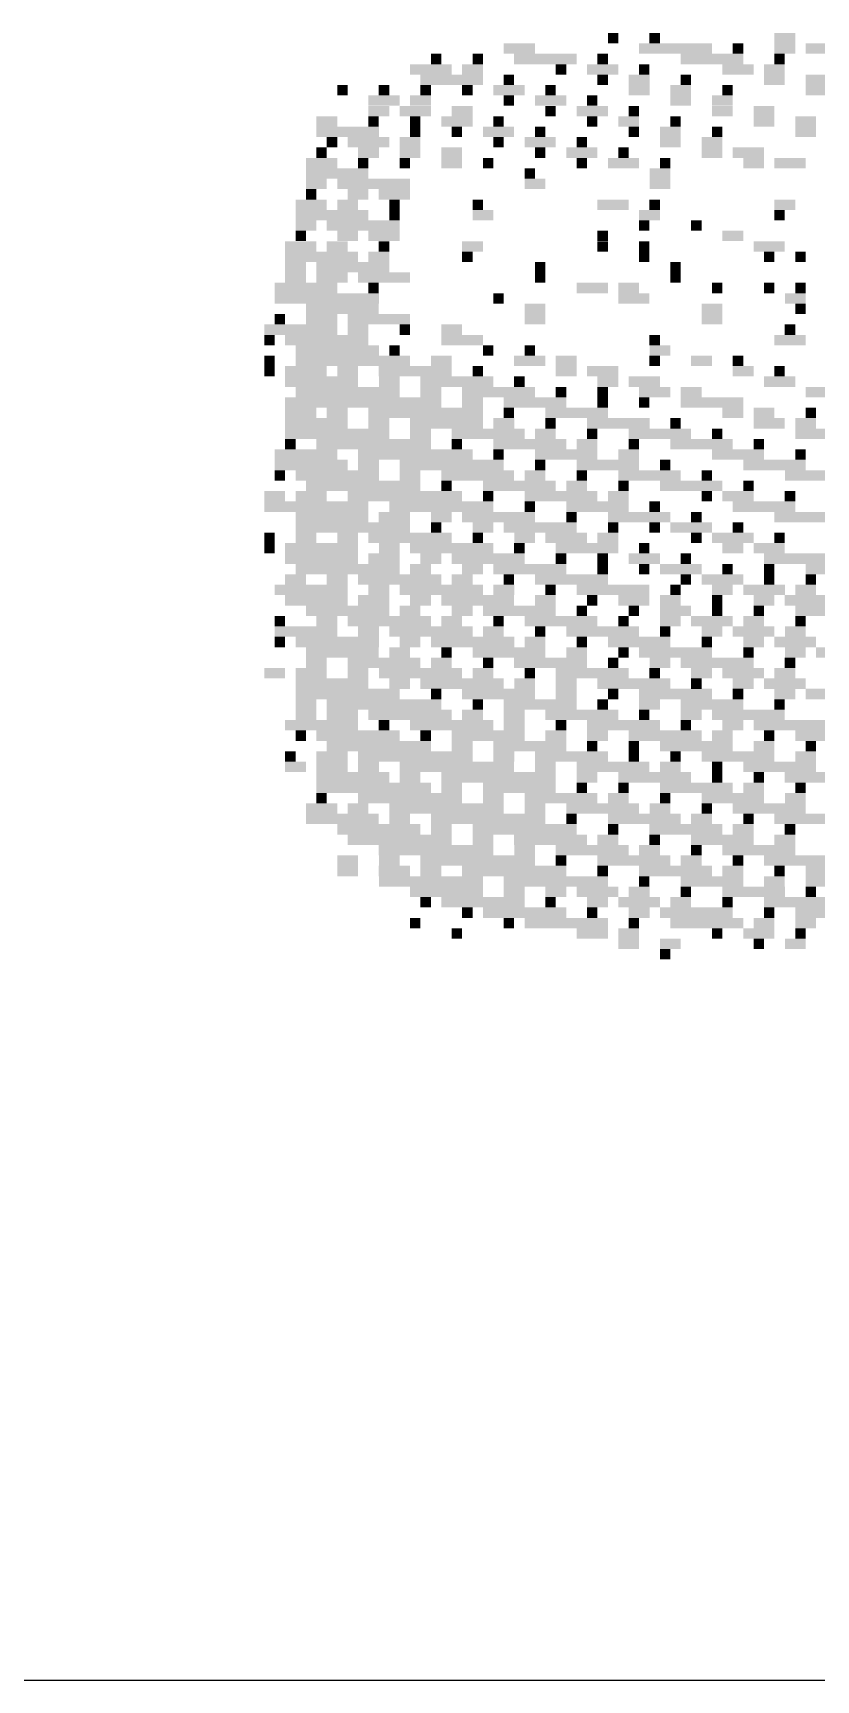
# Model space of a CAD drawing. Extents: x 0 to 386, y 0 to 144.
# Drawn here: x 29.21 to 33.99, y 0 to 10.05 of the extents above; entities that cross this region are included whole.
import ezdxf

# ---------------------------------------------------------------- set-up
doc = ezdxf.new("R2010")
doc.units = 0
doc.layers.add('20', color=30, linetype='CONTINUOUS')
doc.layers.add('21', color=253, linetype='CONTINUOUS')

# ---------------------------------------------------------------- blocks, each defined once
blk = doc.blocks.new('RECT')
blk.add_solid([(-0.5, -0.5), (0.5, -0.5), (-0.5, 0.5), (0.5, 0.5)])

msp = doc.modelspace()

# ---------------------------------------------------------------- linework, layer by layer
at = {"layer": '20'}
msp.add_line((0, 0), (385.6, 0), dxfattribs=at)

# ---------------------------------------------------------------- block references
at = {"layer": '21', "yscale": 0.0635}
for p, xscale in [((32.7505, 10.0148), 0.0635), ((33.0045, 10.0148), 0.0635), ((33.7983, 10.0148), 0.127), ((32.179, 9.9512), 0.1905), ((33.1315, 9.9512), 0.4445), ((33.5125, 9.9512), 0.0635), ((33.7983, 9.9512), 0.127), ((34.1475, 9.9512), 0.4445), ((31.6393, 9.8243), 0.254), ((31.671, 9.8878), 0.0635), ((31.8933, 9.8243), 0.127), ((31.925, 9.8878), 0.0635), ((32.3377, 9.8878), 0.381), ((32.433, 9.8243), 0.0635), ((32.687, 9.8243), 0.1905), ((32.687, 9.8878), 0.0635), ((32.941, 9.8243), 0.0635), ((33.3538, 9.8878), 0.381), ((33.5125, 9.8243), 0.1905), ((33.7347, 9.8243), 0.127), ((33.7665, 9.8878), 0.0635), ((31.7663, 9.7607), 0.381), ((32.1155, 9.7607), 0.0635), ((32.687, 9.7607), 0.0635), ((32.9093, 9.7607), 0.127), ((33.195, 9.7607), 0.0635), ((33.7347, 9.7607), 0.127), ((33.9888, 9.7607), 0.127), ((31.0995, 9.6973), 0.0635), ((31.3535, 9.6338), 0.1905), ((31.3535, 9.6973), 0.0635), ((31.5758, 9.6338), 0.127), ((31.6075, 9.6973), 0.0635), ((31.8615, 9.6973), 0.0635), ((32.1155, 9.6973), 0.1905), ((32.1155, 9.6338), 0.0635), ((32.3695, 9.6338), 0.1905), ((32.3695, 9.6973), 0.0635), ((32.6235, 9.6338), 0.0635), ((32.9093, 9.6973), 0.127), ((33.1633, 9.6973), 0.127), ((33.1633, 9.6338), 0.127), ((33.4173, 9.6338), 0.127), ((33.449, 9.6973), 0.0635), ((33.9888, 9.6973), 0.127), ((31.3218, 9.5702), 0.127), ((31.544, 9.5702), 0.1905), ((31.8298, 9.5702), 0.127), ((32.3695, 9.5702), 0.0635), ((32.6235, 9.5702), 0.1905), ((32.8775, 9.5702), 0.0635), ((33.4173, 9.5702), 0.127), ((33.6713, 9.5702), 0.127), ((31.0043, 9.5068), 0.127), ((31.1313, 9.4433), 0.381), ((31.29, 9.5068), 0.0635), ((31.544, 9.5068), 0.0635), ((31.544, 9.4433), 0.0635), ((31.798, 9.5068), 0.1905), ((31.798, 9.4433), 0.0635), ((32.052, 9.4433), 0.1905), ((32.052, 9.5068), 0.0635), ((32.306, 9.4433), 0.0635), ((32.6235, 9.5068), 0.0635), ((32.8458, 9.5068), 0.127), ((32.8775, 9.4433), 0.0635), ((33.0998, 9.4433), 0.127), ((33.1315, 9.5068), 0.0635), ((33.3855, 9.4433), 0.0635), ((33.6713, 9.5068), 0.127), ((33.9252, 9.5068), 0.127), ((33.9252, 9.4433), 0.127), ((30.9725, 9.3163), 0.0635), ((31.036, 9.3797), 0.0635), ((31.2583, 9.3797), 0.254), ((31.2583, 9.3163), 0.127), ((31.5123, 9.3797), 0.127), ((31.5123, 9.3163), 0.127), ((31.7663, 9.3163), 0.127), ((32.052, 9.3797), 0.0635), ((32.306, 9.3797), 0.1905), ((32.306, 9.3163), 0.0635), ((32.56, 9.3163), 0.1905), ((32.56, 9.3797), 0.0635), ((32.814, 9.3163), 0.0635), ((33.0998, 9.3797), 0.127), ((33.3538, 9.3797), 0.127), ((33.3538, 9.3163), 0.127), ((33.576, 9.3163), 0.1905), ((30.9725, 9.2528), 0.1905), ((31.2265, 9.2528), 0.0635), ((31.4805, 9.2528), 0.0635), ((31.7663, 9.2528), 0.127), ((31.9885, 9.2528), 0.0635), ((32.56, 9.2528), 0.0635), ((32.814, 9.2528), 0.1905), ((33.068, 9.2528), 0.0635), ((33.6078, 9.2528), 0.127), ((33.83, 9.2528), 0.1905), ((31.0678, 9.1893), 0.381), ((30.9408, 9.1258), 0.127), ((31.29, 9.1258), 0.4445), ((32.2425, 9.1893), 0.0635), ((32.2743, 9.1258), 0.127), ((33.0363, 9.1893), 0.127), ((33.0363, 9.1258), 0.127), ((30.909, 9.0623), 0.0635), ((31.1948, 9.0623), 0.127), ((31.417, 9.0623), 0.1905), ((30.909, 8.9988), 0.1905), ((31.036, 8.9352), 0.4445), ((31.1313, 8.9988), 0.127), ((31.417, 8.9988), 0.0635), ((31.417, 8.9352), 0.0635), ((31.925, 8.9988), 0.0635), ((31.9568, 8.9352), 0.127), ((32.7505, 8.9988), 0.1905), ((32.9728, 8.9352), 0.127), ((33.0045, 8.9988), 0.0635), ((33.7665, 8.9352), 0.0635), ((33.7983, 8.9988), 0.127), ((30.8773, 8.8718), 0.127), ((31.2265, 8.8718), 0.4445), ((32.941, 8.8718), 0.0635), ((33.2585, 8.8718), 0.0635), ((30.8455, 8.7447), 0.1905), ((30.8455, 8.8083), 0.0635), ((31.0678, 8.7447), 0.127), ((31.1313, 8.8083), 0.127), ((31.3535, 8.8083), 0.1905), ((31.3535, 8.7447), 0.0635), ((31.8933, 8.7447), 0.127), ((32.687, 8.8083), 0.0635), ((32.687, 8.7447), 0.0635), ((32.941, 8.7447), 0.0635), ((33.4808, 8.8083), 0.127), ((33.703, 8.7447), 0.1905), ((30.9725, 8.6813), 0.4445), ((30.8138, 8.6178), 0.127), ((31.163, 8.6178), 0.4445), ((31.3218, 8.6813), 0.127), ((31.8615, 8.6813), 0.0635), ((32.306, 8.6178), 0.0635), ((32.941, 8.6813), 0.0635), ((33.1315, 8.6178), 0.0635), ((33.703, 8.6813), 0.0635), ((33.8935, 8.6813), 0.0635), ((30.8138, 8.5542), 0.127), ((31.036, 8.5542), 0.1905), ((31.3535, 8.5542), 0.3175), ((32.306, 8.5542), 0.0635), ((33.1315, 8.5542), 0.0635), ((30.8773, 8.4908), 0.381), ((31.0043, 8.4273), 0.635), ((31.29, 8.4908), 0.0635), ((32.052, 8.4273), 0.0635), ((32.6235, 8.4908), 0.1905), ((32.8775, 8.4273), 0.1905), ((32.8458, 8.4908), 0.127), ((33.3855, 8.4908), 0.0635), ((33.703, 8.4908), 0.0635), ((33.8618, 8.4273), 0.127), ((33.8935, 8.4908), 0.0635), ((31.0995, 8.3637), 0.4445), ((32.2743, 8.3637), 0.127), ((33.3538, 8.3637), 0.127), ((33.8935, 8.3637), 0.0635), ((30.8455, 8.2368), 0.4445), ((30.7185, 8.3003), 0.0635), ((30.9725, 8.3003), 0.1905), ((31.3218, 8.3003), 0.381), ((31.1948, 8.2368), 0.127), ((31.4805, 8.2368), 0.0635), ((31.7663, 8.2368), 0.127), ((32.2743, 8.3003), 0.127), ((33.3538, 8.3003), 0.127), ((33.83, 8.2368), 0.0635), ((30.655, 8.1733), 0.0635), ((31.0043, 8.1733), 0.508), ((31.0678, 8.1098), 0.508), ((31.417, 8.1098), 0.0635), ((31.8298, 8.1733), 0.254), ((31.9885, 8.1098), 0.0635), ((32.2425, 8.1098), 0.0635), ((33.0045, 8.1733), 0.0635), ((33.0363, 8.1098), 0.127), ((33.83, 8.1733), 0.1905), ((30.655, 8.0463), 0.0635), ((31.163, 8.0463), 0.6985), ((31.7028, 8.0463), 0.127), ((32.2425, 8.0463), 0.1905), ((32.4648, 8.0463), 0.127), ((33.0045, 8.0463), 0.0635), ((33.2903, 8.0463), 0.127), ((33.5125, 8.0463), 0.0635), ((30.655, 7.9828), 0.0635), ((30.8773, 7.9828), 0.254), ((30.9725, 7.9193), 0.4445), ((31.1313, 7.9828), 0.127), ((31.544, 7.9828), 0.4445), ((31.3853, 7.9193), 0.127), ((31.798, 7.9193), 0.4445), ((31.925, 7.9828), 0.0635), ((32.179, 7.9193), 0.0635), ((32.4648, 7.9828), 0.127), ((32.687, 7.9828), 0.1905), ((32.7188, 7.9193), 0.127), ((32.941, 7.9193), 0.1905), ((33.5442, 7.9828), 0.127), ((33.7665, 7.9193), 0.1905), ((33.7665, 7.9828), 0.0635), ((31.1313, 7.8558), 0.635), ((31.6393, 7.8558), 0.127), ((32.052, 7.8558), 0.4445), ((32.433, 7.8558), 0.0635), ((32.687, 7.8558), 0.0635), ((33.0045, 7.8558), 0.1905), ((33.2268, 7.8558), 0.127), ((34.0205, 7.8558), 0.1905), ((31.2265, 7.7923), 0.9525), ((30.8455, 7.7288), 0.1905), ((31.0678, 7.7288), 0.127), ((31.6075, 7.7288), 0.6985), ((31.8933, 7.7923), 0.127), ((32.1155, 7.7288), 0.0635), ((32.2743, 7.7923), 0.381), ((32.5282, 7.7288), 0.381), ((32.687, 7.7923), 0.0635), ((32.941, 7.7923), 0.0635), ((33.3538, 7.7923), 0.381), ((33.4808, 7.7288), 0.127), ((33.6713, 7.7288), 0.127), ((33.957, 7.7288), 0.0635), ((30.9408, 7.6653), 0.381), ((31.3218, 7.6653), 0.127), ((31.7345, 7.6653), 0.4445), ((32.0838, 7.6653), 0.127), ((32.3695, 7.6653), 0.0635), ((32.7823, 7.6653), 0.381), ((33.1315, 7.6653), 0.0635), ((33.703, 7.6653), 0.1905), ((33.9252, 7.6653), 0.127), ((31.0678, 7.6018), 0.635), ((30.782, 7.5383), 0.0635), ((31.29, 7.5383), 0.6985), ((31.5758, 7.6018), 0.127), ((31.9885, 7.6018), 0.4445), ((31.798, 7.5383), 0.0635), ((32.2425, 7.5383), 0.4445), ((32.3377, 7.6018), 0.127), ((32.5918, 7.5383), 0.127), ((32.6235, 7.6018), 0.0635), ((32.8775, 7.5383), 0.0635), ((33.0363, 7.6018), 0.381), ((33.2903, 7.5383), 0.381), ((33.3855, 7.6018), 0.0635), ((33.6395, 7.5383), 0.0635), ((33.957, 7.6018), 0.1905), ((30.909, 7.4113), 0.4445), ((30.8773, 7.4748), 0.381), ((31.544, 7.4748), 0.6985), ((31.2583, 7.4113), 0.127), ((31.7663, 7.4113), 0.635), ((32.052, 7.4748), 0.0635), ((32.306, 7.4113), 0.0635), ((32.4648, 7.4748), 0.381), ((32.7188, 7.4113), 0.381), ((32.8458, 7.4748), 0.127), ((33.068, 7.4113), 0.0635), ((33.5125, 7.4748), 0.3175), ((33.7347, 7.4113), 0.381), ((33.8935, 7.4748), 0.0635), ((30.7185, 7.3478), 0.0635), ((31.0678, 7.3478), 0.508), ((31.5123, 7.3478), 0.127), ((31.925, 7.3478), 0.4445), ((32.2743, 7.3478), 0.127), ((32.56, 7.3478), 0.0635), ((32.9728, 7.3478), 0.381), ((33.322, 7.3478), 0.0635), ((33.9888, 7.3478), 0.381), ((30.6867, 7.2208), 0.127), ((30.909, 7.2208), 0.1905), ((31.2265, 7.2843), 0.6985), ((31.4805, 7.2208), 0.6985), ((31.7345, 7.2843), 0.0635), ((31.9885, 7.2208), 0.0635), ((32.179, 7.2843), 0.4445), ((32.433, 7.2208), 0.4445), ((32.5282, 7.2843), 0.127), ((32.7823, 7.2208), 0.127), ((32.814, 7.2843), 0.0635), ((33.2268, 7.2843), 0.381), ((33.322, 7.2208), 0.0635), ((33.5125, 7.2208), 0.1905), ((33.576, 7.2843), 0.0635), ((33.83, 7.2208), 0.0635), ((30.9408, 7.1573), 0.635), ((31.7028, 7.1573), 0.635), ((32.2425, 7.1573), 0.0635), ((32.6553, 7.1573), 0.381), ((33.0045, 7.1573), 0.0635), ((33.6713, 7.1573), 0.381), ((31.163, 7.0303), 0.6985), ((31.036, 7.0938), 0.4445), ((31.417, 7.0938), 0.1905), ((31.7028, 7.0938), 0.127), ((31.671, 7.0303), 0.0635), ((32.052, 7.0938), 0.4445), ((31.9568, 7.0303), 0.127), ((32.306, 7.0303), 0.4445), ((32.4965, 7.0938), 0.0635), ((32.9093, 7.0938), 0.381), ((32.7505, 7.0303), 0.0635), ((33.0045, 7.0303), 0.0635), ((33.2268, 7.0303), 0.254), ((33.2585, 7.0938), 0.0635), ((33.5125, 7.0303), 0.0635), ((33.9252, 7.0938), 0.381), ((30.655, 6.9668), 0.0635), ((30.655, 6.9033), 0.0635), ((30.9725, 6.9033), 0.4445), ((30.8773, 6.9668), 0.127), ((31.1313, 6.9668), 0.127), ((31.5123, 6.9668), 0.508), ((31.3853, 6.9033), 0.127), ((31.7663, 6.9033), 0.508), ((31.925, 6.9668), 0.0635), ((32.179, 6.9033), 0.0635), ((32.2108, 6.9668), 0.127), ((32.4648, 6.9668), 0.254), ((32.5918, 6.9033), 0.381), ((32.7188, 6.9668), 0.127), ((32.941, 6.9033), 0.0635), ((33.2585, 6.9668), 0.0635), ((33.4808, 6.9668), 0.254), ((33.4808, 6.9033), 0.127), ((33.703, 6.9033), 0.1905), ((33.7665, 6.9668), 0.0635), ((30.9725, 6.8398), 0.4445), ((31.3535, 6.8398), 0.1905), ((31.6393, 6.8398), 0.127), ((31.9885, 6.8398), 0.4445), ((32.433, 6.8398), 0.0635), ((32.687, 6.8398), 0.0635), ((32.941, 6.8398), 0.1905), ((33.195, 6.8398), 0.0635), ((33.8618, 6.8398), 0.381), ((30.8138, 6.7128), 0.127), ((31.1313, 6.7763), 0.635), ((31.0678, 6.7128), 0.127), ((31.4488, 6.7128), 0.508), ((31.5758, 6.7763), 0.127), ((31.8298, 6.7128), 0.127), ((31.8933, 6.7763), 0.127), ((32.2425, 6.7763), 0.4445), ((32.1155, 6.7128), 0.0635), ((32.4965, 6.7128), 0.4445), ((32.687, 6.7763), 0.0635), ((32.941, 6.7763), 0.0635), ((33.1633, 6.7763), 0.254), ((33.195, 6.7128), 0.0635), ((33.4173, 6.7128), 0.254), ((33.449, 6.7763), 0.0635), ((33.703, 6.7763), 0.0635), ((33.703, 6.7128), 0.0635), ((34.1157, 6.7763), 0.381), ((33.957, 6.7128), 0.0635), ((30.909, 6.6493), 0.4445), ((31.3218, 6.6493), 0.127), ((31.7028, 6.6493), 0.508), ((32.0838, 6.6493), 0.127), ((32.3695, 6.6493), 0.0635), ((32.7505, 6.6493), 0.4445), ((33.1315, 6.6493), 0.0635), ((33.4173, 6.6493), 0.127), ((33.6713, 6.6493), 0.254), ((33.9252, 6.6493), 0.127), ((30.9408, 6.5857), 0.381), ((31.1313, 6.5223), 0.508), ((31.29, 6.5857), 0.1905), ((31.5123, 6.5223), 0.127), ((31.5758, 6.5857), 0.127), ((31.925, 6.5857), 0.4445), ((31.8298, 6.5223), 0.127), ((32.179, 6.5223), 0.4445), ((32.3377, 6.5857), 0.127), ((32.56, 6.5223), 0.0635), ((32.6235, 6.5857), 0.0635), ((32.8775, 6.5857), 0.1905), ((32.8775, 6.5223), 0.0635), ((33.0998, 6.5857), 0.127), ((33.1315, 6.5223), 0.1905), ((33.3855, 6.5857), 0.0635), ((33.3855, 6.5223), 0.0635), ((33.6395, 6.5223), 0.0635), ((33.6713, 6.5857), 0.127), ((33.9252, 6.5857), 0.254), ((34.0523, 6.5223), 0.381), ((30.7185, 6.4588), 0.0635), ((31.0043, 6.4588), 0.127), ((31.3853, 6.4588), 0.508), ((31.7663, 6.4588), 0.127), ((32.052, 6.4588), 0.0635), ((32.433, 6.4588), 0.4445), ((32.814, 6.4588), 0.0635), ((33.0998, 6.4588), 0.127), ((33.3538, 6.4588), 0.254), ((33.6078, 6.4588), 0.127), ((33.8935, 6.4588), 0.0635), ((30.7185, 6.3318), 0.0635), ((30.8773, 6.3952), 0.381), ((31.0678, 6.3318), 0.508), ((31.2583, 6.3952), 0.127), ((31.6393, 6.3952), 0.508), ((31.5123, 6.3318), 0.127), ((31.8933, 6.3318), 0.508), ((32.0203, 6.3952), 0.127), ((32.2743, 6.3318), 0.127), ((32.306, 6.3952), 0.0635), ((32.687, 6.3952), 0.4445), ((32.56, 6.3318), 0.0635), ((32.9093, 6.3318), 0.381), ((33.068, 6.3952), 0.0635), ((33.3538, 6.3952), 0.127), ((33.322, 6.3318), 0.0635), ((33.6078, 6.3952), 0.254), ((33.6078, 6.3318), 0.127), ((33.8618, 6.3318), 0.254), ((33.8618, 6.3952), 0.127), ((31.0995, 6.2683), 0.4445), ((30.9408, 6.2048), 0.127), ((31.3535, 6.2048), 0.4445), ((31.4488, 6.2683), 0.127), ((31.7028, 6.2048), 0.127), ((31.7345, 6.2683), 0.0635), ((32.1155, 6.2683), 0.4445), ((31.9885, 6.2048), 0.0635), ((32.3695, 6.2048), 0.4445), ((32.5282, 6.2683), 0.127), ((32.7505, 6.2048), 0.0635), ((32.814, 6.2683), 0.0635), ((33.1315, 6.2683), 0.4445), ((33.0363, 6.2048), 0.127), ((33.3855, 6.2048), 0.4445), ((33.576, 6.2683), 0.0635), ((33.83, 6.2048), 0.0635), ((33.8618, 6.2683), 0.127), ((34.1157, 6.2683), 0.254), ((30.6867, 6.1413), 0.127), ((30.909, 6.1413), 0.1905), ((31.1948, 6.1413), 0.127), ((31.5758, 6.1413), 0.508), ((31.9568, 6.1413), 0.127), ((32.2425, 6.1413), 0.0635), ((32.6235, 6.1413), 0.4445), ((33.0045, 6.1413), 0.0635), ((33.2903, 6.1413), 0.127), ((33.5442, 6.1413), 0.254), ((33.7983, 6.1413), 0.127), ((31.036, 6.0777), 0.4445), ((31.1313, 6.0143), 0.635), ((31.4488, 6.0777), 0.127), ((31.8298, 6.0777), 0.508), ((31.671, 6.0143), 0.0635), ((32.052, 6.0143), 0.4445), ((32.2108, 6.0777), 0.127), ((32.4648, 6.0777), 0.127), ((32.4648, 6.0143), 0.127), ((32.8775, 6.0777), 0.4445), ((32.7505, 6.0143), 0.0635), ((33.1315, 6.0143), 0.4445), ((33.2585, 6.0777), 0.0635), ((33.5442, 6.0777), 0.127), ((33.5125, 6.0143), 0.0635), ((33.7983, 6.0777), 0.254), ((33.7983, 6.0143), 0.127), ((34.0523, 6.0143), 0.254), ((30.8773, 5.9508), 0.127), ((31.3535, 5.9508), 0.6985), ((31.925, 5.9508), 0.0635), ((32.306, 5.9508), 0.4445), ((32.687, 5.9508), 0.0635), ((32.9728, 5.9508), 0.127), ((33.3538, 5.9508), 0.381), ((33.7665, 5.9508), 0.0635), ((30.9725, 5.8238), 0.4445), ((30.8773, 5.8872), 0.127), ((31.0995, 5.8872), 0.1905), ((31.5123, 5.8872), 0.508), ((31.3535, 5.8238), 0.0635), ((31.7663, 5.8238), 0.508), ((31.8933, 5.8872), 0.127), ((32.1472, 5.8872), 0.127), ((32.1472, 5.8238), 0.127), ((32.56, 5.8872), 0.4445), ((32.433, 5.8238), 0.0635), ((32.814, 5.8238), 0.4445), ((32.941, 5.8872), 0.0635), ((33.195, 5.8238), 0.0635), ((33.2268, 5.8872), 0.127), ((33.576, 5.8872), 0.4445), ((33.4808, 5.8238), 0.127), ((33.83, 5.8238), 0.4445), ((30.8455, 5.7603), 0.0635), ((31.1948, 5.7603), 0.508), ((31.3218, 5.6968), 0.635), ((31.6075, 5.7603), 0.0635), ((31.9885, 5.7603), 0.4445), ((31.8298, 5.6968), 0.127), ((32.2425, 5.6968), 0.4445), ((32.4013, 5.7603), 0.127), ((32.6235, 5.6968), 0.0635), ((32.6553, 5.7603), 0.127), ((33.068, 5.7603), 0.4445), ((32.8775, 5.6968), 0.0635), ((33.2585, 5.6968), 0.4445), ((33.4173, 5.7603), 0.127), ((33.6713, 5.6968), 0.127), ((33.703, 5.7603), 0.0635), ((34.084, 5.7603), 0.4445), ((33.957, 5.6968), 0.0635), ((30.782, 5.6333), 0.0635), ((31.036, 5.6333), 0.1905), ((31.544, 5.6333), 0.6985), ((32.0838, 5.6333), 0.127), ((32.4965, 5.6333), 0.4445), ((32.8775, 5.6333), 0.0635), ((33.1315, 5.6333), 0.0635), ((33.5125, 5.6333), 0.4445), ((33.9252, 5.6333), 0.127), ((30.8138, 5.5697), 0.127), ((31.036, 5.5697), 0.1905), ((31.163, 5.5063), 0.4445), ((31.2583, 5.5697), 0.127), ((31.798, 5.5697), 0.6985), ((31.5123, 5.5063), 0.127), ((32.052, 5.5063), 0.6985), ((32.3377, 5.5697), 0.127), ((32.7505, 5.5697), 0.4445), ((32.5918, 5.5063), 0.127), ((33.0045, 5.5063), 0.4445), ((33.0998, 5.5697), 0.127), ((33.3855, 5.5697), 0.0635), ((33.3855, 5.5063), 0.0635), ((33.7665, 5.5697), 0.4445), ((33.6395, 5.5063), 0.0635), ((34.0205, 5.5063), 0.4445), ((31.29, 5.4428), 0.6985), ((31.7663, 5.4428), 0.127), ((32.179, 5.4428), 0.4445), ((32.56, 5.4428), 0.0635), ((32.814, 5.4428), 0.0635), ((33.2585, 5.4428), 0.4445), ((33.6078, 5.4428), 0.127), ((33.8935, 5.4428), 0.0635), ((30.9725, 5.3158), 0.1905), ((30.9725, 5.3792), 0.0635), ((31.1948, 5.3158), 0.127), ((31.5123, 5.3792), 0.635), ((31.7345, 5.3158), 0.6985), ((32.0203, 5.3792), 0.127), ((32.433, 5.3792), 0.4445), ((32.2743, 5.3158), 0.127), ((32.687, 5.3158), 0.4445), ((32.7823, 5.3792), 0.127), ((33.0363, 5.3158), 0.127), ((33.068, 5.3792), 0.0635), ((33.4808, 5.3792), 0.381), ((33.322, 5.3158), 0.0635), ((33.703, 5.3158), 0.4445), ((33.8618, 5.3792), 0.127), ((31.0995, 5.2523), 0.4445), ((31.4488, 5.2523), 0.127), ((31.9885, 5.2523), 0.6985), ((32.4965, 5.2523), 0.0635), ((32.941, 5.2523), 0.4445), ((33.2903, 5.2523), 0.127), ((33.576, 5.2523), 0.0635), ((33.957, 5.2523), 0.4445), ((31.3218, 5.1888), 0.508), ((31.4488, 5.1253), 0.635), ((31.7028, 5.1888), 0.127), ((32.2108, 5.1888), 0.635), ((31.9568, 5.1253), 0.127), ((32.3695, 5.1253), 0.4445), ((32.7188, 5.1253), 0.127), ((32.7505, 5.1888), 0.0635), ((33.195, 5.1888), 0.4445), ((33.0045, 5.1253), 0.0635), ((33.4173, 5.1253), 0.381), ((33.5442, 5.1888), 0.127), ((33.7983, 5.1253), 0.127), ((33.83, 5.1888), 0.0635), ((31.1313, 4.9983), 0.127), ((31.671, 5.0617), 0.6985), ((31.3853, 4.9983), 0.127), ((31.925, 4.9983), 0.6985), ((32.2108, 5.0617), 0.127), ((32.6235, 5.0617), 0.4445), ((32.433, 4.9983), 0.0635), ((32.8775, 4.9983), 0.4445), ((32.9728, 5.0617), 0.127), ((33.2268, 4.9983), 0.127), ((33.2585, 5.0617), 0.0635), ((33.6395, 5.0617), 0.4445), ((33.5125, 4.9983), 0.0635), ((33.8935, 4.9983), 0.4445), ((31.1313, 4.9348), 0.127), ((31.417, 4.9348), 0.1905), ((31.6393, 4.9348), 0.127), ((32.1472, 4.9348), 0.635), ((32.687, 4.9348), 0.0635), ((33.1315, 4.9348), 0.4445), ((33.4808, 4.9348), 0.127), ((33.7665, 4.9348), 0.0635), ((34.1475, 4.9348), 0.4445), ((31.6393, 4.8712), 0.635), ((31.7345, 4.8078), 0.4445), ((32.1472, 4.8078), 0.127), ((32.4013, 4.8712), 0.635), ((32.4013, 4.8078), 0.127), ((32.6553, 4.8078), 0.254), ((32.9093, 4.8078), 0.127), ((32.941, 4.8712), 0.0635), ((33.195, 4.8078), 0.0635), ((33.3538, 4.8712), 0.381), ((33.6078, 4.8078), 0.381), ((33.7347, 4.8712), 0.127), ((33.957, 4.8078), 0.0635), ((33.9888, 4.8712), 0.127), ((31.6075, 4.7443), 0.0635), ((31.9568, 4.7443), 0.508), ((32.3695, 4.7443), 0.0635), ((32.6553, 4.7443), 0.127), ((32.9093, 4.7443), 0.254), ((33.1633, 4.7443), 0.127), ((33.449, 4.7443), 0.0635), ((33.8618, 4.7443), 0.381), ((31.544, 4.6173), 0.0635), ((31.8615, 4.6808), 0.0635), ((32.2108, 4.6808), 0.508), ((32.1155, 4.6173), 0.0635), ((32.4648, 4.6173), 0.508), ((32.6235, 4.6808), 0.0635), ((32.8775, 4.6173), 0.0635), ((32.9093, 4.6808), 0.127), ((33.2585, 4.6808), 0.4445), ((33.322, 4.6173), 0.4445), ((33.6713, 4.6173), 0.127), ((33.703, 4.6808), 0.0635), ((33.9252, 4.6173), 0.127), ((34.084, 4.6808), 0.4445), ((31.798, 4.5537), 0.0635), ((32.6235, 4.5537), 0.1905), ((32.8458, 4.5537), 0.127), ((32.8458, 4.4903), 0.127), ((33.0998, 4.4903), 0.127), ((33.3855, 4.5537), 0.0635), ((33.6395, 4.5537), 0.1905), ((33.6395, 4.4903), 0.0635), ((33.8618, 4.4903), 0.127), ((33.8935, 4.5537), 0.0635), ((33.068, 4.4268), 0.0635)]:
    msp.add_blockref('RECT', p, dxfattribs=dict(at, xscale=xscale))

doc.saveas('drawing.dxf')
